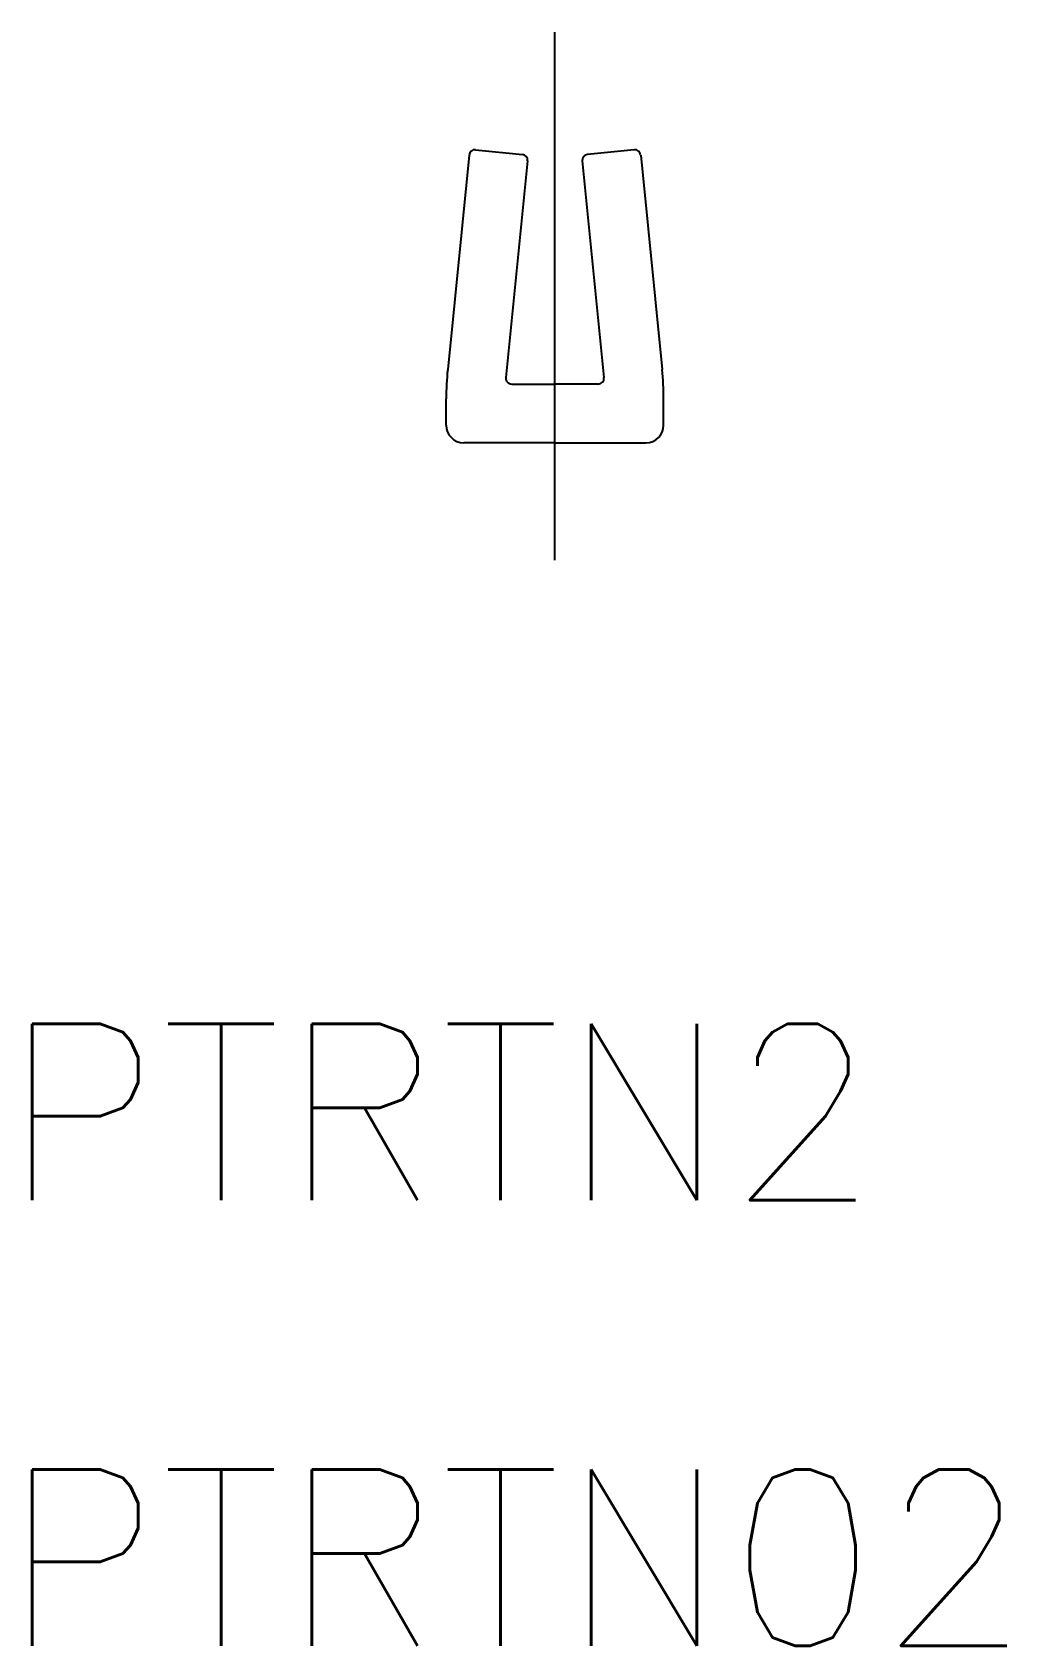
# Model space of a CAD drawing. Extents: x -8.9 to 7.7, y -20.5 to 7.
import ezdxf

# ---------------------------------------------------------------- set-up
doc = ezdxf.new("R2010")
doc.units = 0
doc.linetypes.add('CENTER', pattern=[50.8, 31.75, -6.35, 6.35, -6.35])
doc.layers.get('0').update_dxf_attribs({"linetype": 'CONTINUOUS'})
doc.layers.add('CENTER', color=1, linetype='CENTER')
doc.styles.get("Standard").update_dxf_attribs({"font": 'txt.shx', "height": 3, "bigfont": 'bigfont.shx'})

msp = doc.modelspace()

# ---------------------------------------------------------------- linework, layer by layer
at = {"color": 7, "linetype": 'CONTINUOUS'}
for p, q in [((-1.35, 4.99), (-0.554, 4.91)), ((1.35, 4.99), (0.554, 4.91)), ((-1.46, 4.9), (-1.825, 1.248)), ((-0.465, 4.801), (-0.834, 1.11)), ((0.465, 4.801), (0.834, 1.11)), ((1.46, 4.9), (1.825, 1.248)), ((-0.735, 1), (0, 1)), ((0.735, 1), (0, 1)), ((-1.85, 0.3), (-1.85, 0.751)), ((1.85, 0.3), (1.85, 0.751)), ((0, 0), (-1.55, 0)), ((0, 0), (1.55, 0))]:
    msp.add_line(p, q, dxfattribs=at)
for centre, radius, start, end in [((-1.36, 4.891), 0.1, 84.2894, 174.2894), ((1.36, 4.891), 0.1, 5.7106, 95.7106), ((-0.564, 4.811), 0.1, 354.2894, 84.2894), ((0.564, 4.811), 0.1, 95.7106, 185.7106), ((3.15, 0.751), 5, 174.2894, 180), ((-0.735, 1.1), 0.1, 174.2894, 270), ((0.735, 1.1), 0.1, 270, 5.7106), ((-3.15, 0.751), 5, 0, 5.7106), ((-1.55, 0.3), 0.3, 180, 270), ((1.55, 0.3), 0.3, 270, 0)]:
    msp.add_arc(centre, radius, start, end, dxfattribs=at)
at = {"layer": 'CENTER', "color": 1, "linetype": 'CENTER'}
msp.add_line((0, -2), (0, 6.991), dxfattribs=at)

# ---------------------------------------------------------------- texts
at = {"color": 7, "linetype": 'CONTINUOUS'}
for s, p in [('PTRTN2', (-9.41, -12.896)), ('PTRTN02', (-9.41, -20.485))]:
    msp.add_text(s, height=3, dxfattribs=at).set_placement(p)

doc.saveas('drawing.dxf')
